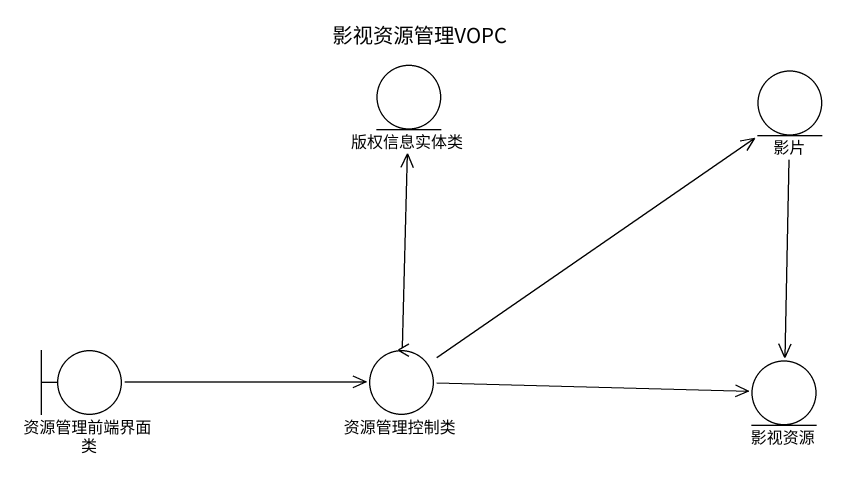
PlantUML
@startuml
title 影视资源管理VOPC
entity 版权信息实体类
entity 影片
boundary 资源管理前端界面类
control 资源管理控制类
entity 影视资源
影片 --> 影视资源
资源管理前端界面类 -right-> 资源管理控制类
资源管理控制类 -up-> 版权信息实体类
资源管理控制类 -up-> 影片
资源管理控制类 -right-> 影视资源
@enduml
